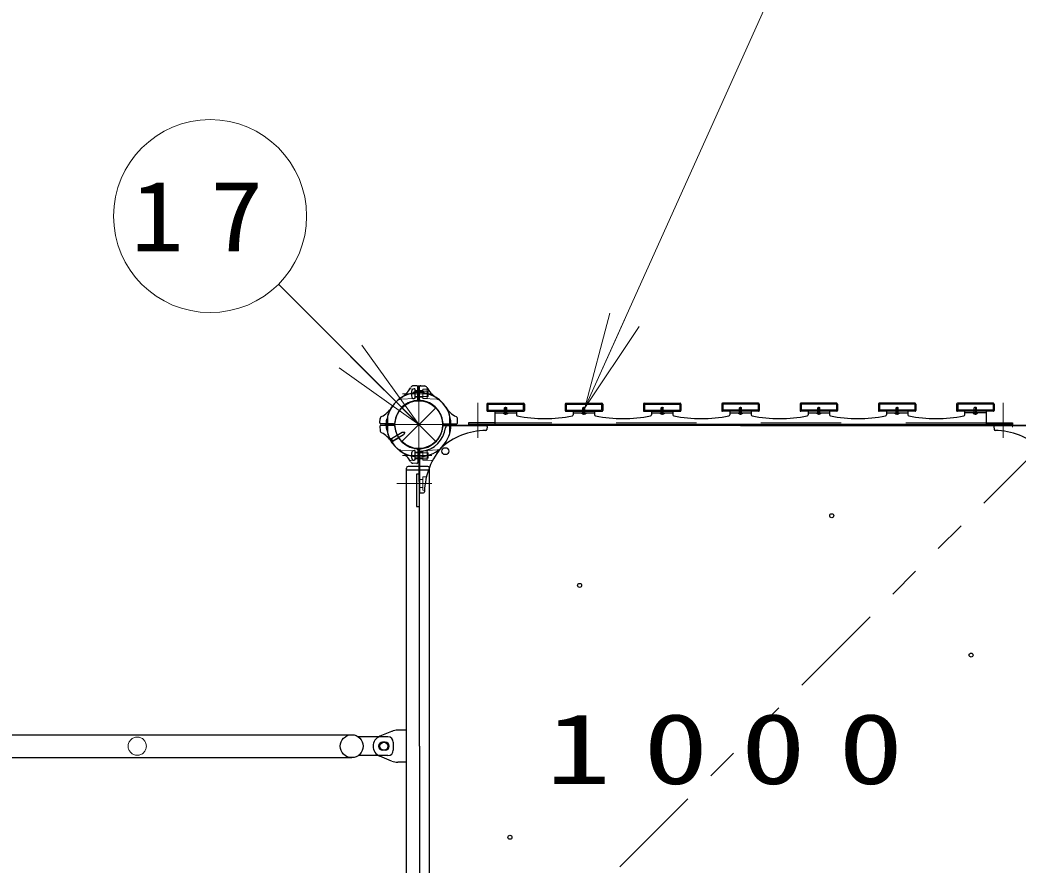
# Model space of a CAD drawing. Units: millimetres on the paper. Extents: x -385 to 0, y -594 to 267.
# Drawn here: x -160.41 to -129.39, y 91.41 to 117.69 of the extents above; entities that cross this region are included whole.
import ezdxf

# ---------------------------------------------------------------- set-up
doc = ezdxf.new("R2010")
doc.units = ezdxf.units.MM
for name, pattern in [('USER1', [4.5, 2.5, -2]), ('USER2', [6, 3, -1, 1, -1]), ('USER3', [8, 3, -1, 1, -1, 1, -1])]:
    doc.linetypes.add(name, pattern=pattern)
doc.layers.add('1_60', color=2, linetype='Continuous', lineweight=25)
doc.styles.add('ＭＳ ゴシック', font='')
doc.styles.get('ＭＳ ゴシック').set_extended_font_data('MS Gothic')

msp = doc.modelspace()

# ---------------------------------------------------------------- linework, layer by layer
at = {"layer": '1_60', "color": 7, "lineweight": 13}
for p, q in [((-142.852, 105.636), (-137.199, 118.204)), ((-148.014, 105.11), (-152.378, 109.473)), ((-142.852, 105.636), (-142.077, 108.577)), ((-142.852, 105.636), (-141.621, 108.372)), ((-141.165, 108.166), (-142.852, 105.636)), ((-149.782, 107.585), (-148.014, 105.11)), ((-148.014, 105.11), (-150.136, 107.231)), ((-148.014, 105.11), (-150.489, 106.878))]:
    msp.add_line(p, q, dxfattribs=at)
at = {"layer": '1_60', "linetype": 'USER1', "lineweight": 13}
for p, q in [((-148.147, 106.214), (-148.265, 106.221)), ((-148.139, 105.93), (-148.139, 106.206)), ((-148.039, 106.168), (-148.139, 106.168)), ((-147.989, 106.168), (-147.889, 106.168)), ((-147.889, 105.93), (-147.889, 106.206)), ((-147.882, 106.214), (-147.764, 106.221)), ((-148.147, 105.922), (-148.576, 105.899)), ((-148.039, 105.968), (-148.139, 105.968)), ((-147.989, 105.968), (-147.889, 105.968)), ((-147.882, 105.922), (-147.452, 105.899)), ((-148.147, 104.298), (-148.576, 104.32)), ((-148.139, 104.289), (-148.139, 104.014)), ((-148.039, 104.251), (-148.139, 104.251)), ((-147.989, 104.251), (-147.889, 104.251)), ((-147.889, 104.289), (-147.889, 104.014)), ((-147.882, 104.298), (-147.443, 104.321)), ((-148.147, 104.005), (-148.265, 103.999)), ((-148.039, 104.051), (-148.139, 104.051)), ((-147.989, 104.051), (-147.889, 104.051)), ((-147.882, 104.005), (-147.613, 103.991)), ((-147.889, 103.401), (-147.989, 103.401)), ((-147.889, 103.477), (-147.889, 103.076)), ((-147.882, 103.485), (-147.788, 103.49)), ((-147.889, 103.151), (-147.989, 103.151)), ((-147.883, 103.068), (-147.851, 103.066))]:
    msp.add_line(p, q, dxfattribs=at)
at = {"layer": '1_60', "color": 7}
for p, q in [((-148.239, 106.135), (-148.239, 106.001)), ((-148.182, 106.096), (-148.182, 106.099)), ((-148.139, 106.218), (-148.156, 106.218)), ((-148.139, 106.218), (-148.139, 105.918)), ((-147.848, 106.096), (-147.848, 106.099)), ((-148.139, 105.918), (-148.156, 105.918)), ((-149, 105.276), (-149.003, 105.276)), ((-149, 104.943), (-149.003, 104.943)), ((-148.531, 104.86), (-148.865, 104.667)), ((-148.447, 104.86), (-148.531, 104.86)), ((-148.447, 104.86), (-148.489, 104.788)), ((-148.839, 104.538), (-148.922, 104.682)), ((-148.865, 104.667), (-148.922, 104.682)), ((-148.824, 104.595), (-148.865, 104.667)), ((-148.839, 104.538), (-148.824, 104.595)), ((-148.489, 104.788), (-148.824, 104.595)), ((-148.139, 104.301), (-148.156, 104.301)), ((-148.139, 104.301), (-148.139, 104.001)), ((-148.239, 104.218), (-148.239, 104.085)), ((-148.139, 104.001), (-148.156, 104.001)), ((-148.395, 86.459), (-148.395, 103.76)), ((-147.684, 103.693), (-148.395, 103.693)), ((-147.734, 103.81), (-148.345, 103.81)), ((-147.684, 86.459), (-147.684, 103.76)), ((-148.089, 103.568), (-148.089, 102.568)), ((-147.989, 103.568), (-148.089, 103.568)), ((-147.989, 102.568), (-147.989, 103.568)), ((-148.089, 102.568), (-147.989, 102.568)), ((-148.857, 95.571), (-149.226, 95.417)), ((-148.395, 95.61), (-148.664, 95.61)), ((-176.764, 95.466), (-150.097, 95.466)), ((-149.056, 95.235), (-149.139, 95.235)), ((-149.056, 94.985), (-149.139, 94.985)), ((-176.764, 94.754), (-150.097, 94.754)), ((-148.857, 94.648), (-149.226, 94.802)), ((-148.395, 94.61), (-148.664, 94.61))]:
    msp.add_line(p, q, dxfattribs=at)
at = {"layer": '1_60'}
for p, q in [((-148.074, 106.317), (-148.205, 106.312)), ((-148.039, 105.891), (-148.039, 106.284)), ((-147.989, 105.891), (-147.989, 106.284)), ((-147.955, 106.317), (-147.834, 106.313)), ((-149.222, 105.169), (-149.218, 105.3)), ((-146.808, 105.169), (-146.812, 105.29)), ((-149.222, 105.05), (-149.218, 104.929)), ((-148.796, 105.135), (-149.189, 105.135)), ((-148.796, 105.085), (-149.189, 105.085)), ((-147.234, 105.135), (-146.841, 105.135)), ((-147.234, 105.085), (-145.924, 105.085)), ((-145.891, 105.05), (-145.895, 104.962)), ((-130.139, 105.05), (-130.134, 104.962)), ((-128.796, 105.085), (-130.105, 105.085)), ((-148.039, 104.329), (-148.039, 103.936)), ((-147.989, 104.329), (-147.989, 103.019)), ((-148.074, 103.903), (-148.195, 103.907)), ((-147.954, 102.986), (-147.867, 102.99))]:
    msp.add_line(p, q, dxfattribs=at)
at = {"layer": '1_60', "color": 7, "linetype": 'USER1', "lineweight": 13}
for p, q in [((-147.723, 106.151), (-148.139, 106.151)), ((-147.889, 106.21), (-147.756, 106.21)), ((-147.756, 105.926), (-147.756, 106.21)), ((-147.723, 105.985), (-147.723, 106.151)), ((-147.723, 105.985), (-148.139, 105.985)), ((-147.889, 105.926), (-147.756, 105.926)), ((-148.87, 104.674), (-148.921, 104.687)), ((-148.688, 104.779), (-148.87, 104.674)), ((-148.82, 104.587), (-148.87, 104.674)), ((-148.82, 104.587), (-148.833, 104.536)), ((-148.638, 104.692), (-148.82, 104.587)), ((-147.723, 104.235), (-148.139, 104.235)), ((-147.889, 104.293), (-147.756, 104.293)), ((-147.756, 104.293), (-147.756, 104.01)), ((-147.723, 104.068), (-147.723, 104.235)), ((-147.723, 104.068), (-148.139, 104.068)), ((-147.889, 104.01), (-147.756, 104.01))]:
    msp.add_line(p, q, dxfattribs=at)
at = {"layer": '1_60', "color": 7, "linetype": 'USER2', "lineweight": 13}
for p, q in [((-148.014, 106.341), (-148.014, 102.526)), ((-148.516, 106.068), (-147.608, 106.068)), ((-148.015, 106.019), (-148.015, 104.201)), ((-148.015, 104.36), (-148.015, 105.86)), ((-146.182, 104.704), (-146.182, 105.789)), ((-129.848, 104.704), (-129.848, 105.789)), ((-145.315, 105.416), (-145.315, 105.664)), ((-142.882, 105.416), (-142.882, 105.664)), ((-140.448, 105.416), (-140.448, 105.664)), ((-138.015, 105.416), (-138.015, 105.664)), ((-135.581, 105.416), (-135.581, 105.664)), ((-133.148, 105.416), (-133.148, 105.664)), ((-130.715, 105.416), (-130.715, 105.664)), ((-148.973, 105.442), (-148.973, 104.778)), ((-147.057, 105.442), (-147.057, 104.778)), ((-146.951, 105.11), (-149.071, 105.11)), ((-148.765, 105.11), (-147.265, 105.11)), ((-148.516, 104.151), (-147.608, 104.151)), ((-147.608, 103.276), (-148.694, 103.276))]:
    msp.add_line(p, q, dxfattribs=at)
at = {"layer": '1_60', "color": 4, "lineweight": 13}
for p, q in [((-148.539, 105.635), (-147.489, 104.585)), ((-148.539, 104.585), (-147.489, 105.635))]:
    msp.add_line(p, q, dxfattribs=at)
at = {"layer": '1_60', "color": 190, "linetype": 'USER2', "lineweight": 13}
for p, q in [((-146.182, 104.729), (-146.182, 105.483)), ((-129.848, 104.729), (-129.848, 105.483))]:
    msp.add_line(p, q, dxfattribs=at)
at = {"layer": '1_60', "color": 40}
for p, q in [((-145.898, 105.751), (-145.898, 105.551)), ((-145.873, 105.776), (-144.757, 105.776)), ((-145.873, 105.526), (-144.757, 105.526)), ((-145.863, 105.741), (-145.863, 105.561)), ((-145.863, 105.741), (-144.767, 105.741)), ((-145.863, 105.561), (-144.767, 105.561)), ((-144.767, 105.741), (-144.767, 105.561)), ((-144.732, 105.751), (-144.732, 105.551)), ((-143.465, 105.751), (-143.465, 105.551)), ((-143.44, 105.776), (-142.323, 105.776)), ((-143.44, 105.526), (-142.323, 105.526)), ((-143.43, 105.741), (-143.43, 105.561)), ((-143.43, 105.741), (-142.333, 105.741)), ((-143.43, 105.561), (-142.333, 105.561)), ((-142.333, 105.741), (-142.333, 105.561)), ((-142.298, 105.751), (-142.298, 105.551)), ((-141.032, 105.751), (-141.032, 105.551)), ((-141.007, 105.776), (-139.89, 105.776)), ((-141.007, 105.526), (-139.89, 105.526)), ((-140.997, 105.741), (-140.997, 105.561)), ((-140.997, 105.741), (-139.9, 105.741)), ((-140.997, 105.561), (-139.9, 105.561)), ((-139.9, 105.741), (-139.9, 105.561)), ((-139.865, 105.751), (-139.865, 105.551)), ((-138.598, 105.751), (-138.598, 105.551)), ((-137.456, 105.776), (-138.573, 105.776)), ((-137.456, 105.526), (-138.573, 105.526)), ((-138.563, 105.741), (-138.563, 105.561)), ((-137.466, 105.741), (-138.563, 105.741)), ((-137.466, 105.561), (-138.563, 105.561)), ((-137.466, 105.741), (-137.466, 105.561)), ((-137.431, 105.751), (-137.431, 105.551)), ((-136.165, 105.751), (-136.165, 105.551)), ((-135.023, 105.776), (-136.14, 105.776)), ((-135.023, 105.526), (-136.14, 105.526)), ((-136.13, 105.741), (-136.13, 105.561)), ((-135.033, 105.741), (-136.13, 105.741)), ((-135.033, 105.561), (-136.13, 105.561)), ((-135.033, 105.741), (-135.033, 105.561)), ((-134.998, 105.751), (-134.998, 105.551)), ((-133.731, 105.751), (-133.731, 105.551)), ((-132.59, 105.776), (-133.706, 105.776)), ((-132.59, 105.526), (-133.706, 105.526)), ((-133.696, 105.741), (-133.696, 105.561)), ((-132.6, 105.741), (-133.696, 105.741)), ((-132.6, 105.561), (-133.696, 105.561)), ((-132.6, 105.741), (-132.6, 105.561)), ((-132.565, 105.751), (-132.565, 105.551)), ((-131.298, 105.751), (-131.298, 105.551)), ((-130.156, 105.776), (-131.273, 105.776)), ((-130.156, 105.526), (-131.273, 105.526)), ((-131.263, 105.741), (-131.263, 105.561)), ((-130.166, 105.741), (-131.263, 105.741)), ((-130.166, 105.561), (-131.263, 105.561)), ((-130.166, 105.741), (-130.166, 105.561)), ((-130.131, 105.751), (-130.131, 105.551))]:
    msp.add_line(p, q, dxfattribs=at)
at = {"layer": '1_60', "color": 190}
for p, q in [((-145.648, 105.526), (-145.648, 105.11)), ((-145.648, 105.473), (-144.982, 105.473)), ((-144.982, 105.526), (-144.982, 105.417)), ((-143.215, 105.526), (-143.215, 105.417)), ((-143.215, 105.473), (-142.548, 105.473)), ((-142.548, 105.526), (-142.548, 105.417)), ((-140.782, 105.526), (-140.782, 105.417)), ((-140.782, 105.473), (-140.115, 105.473)), ((-140.115, 105.526), (-140.115, 105.417)), ((-138.348, 105.526), (-138.348, 105.417)), ((-138.348, 105.473), (-137.681, 105.473)), ((-137.681, 105.526), (-137.681, 105.417)), ((-135.915, 105.526), (-135.915, 105.417)), ((-135.915, 105.473), (-135.248, 105.473)), ((-135.248, 105.526), (-135.248, 105.417)), ((-133.481, 105.526), (-133.481, 105.417)), ((-133.481, 105.473), (-132.815, 105.473)), ((-132.815, 105.526), (-132.815, 105.417)), ((-131.048, 105.526), (-131.048, 105.417)), ((-130.381, 105.473), (-131.048, 105.473)), ((-130.381, 105.526), (-130.381, 105.11)), ((-146.473, 105.163), (-146.473, 105.11)), ((-145.648, 105.163), (-146.473, 105.163)), ((-130.381, 105.163), (-129.556, 105.163)), ((-129.556, 105.163), (-129.556, 105.11)), ((-129.556, 105.11), (-146.473, 105.11))]:
    msp.add_line(p, q, dxfattribs=at)
at = {"layer": '1_60', "color": 131}
for p, q in [((-145.382, 105.473), (-145.248, 105.473)), ((-145.382, 105.465), (-145.382, 105.473)), ((-145.34, 105.64), (-145.348, 105.631)), ((-145.348, 105.473), (-145.348, 105.631)), ((-145.34, 105.64), (-145.29, 105.64)), ((-145.29, 105.64), (-145.282, 105.631)), ((-145.282, 105.473), (-145.282, 105.631)), ((-145.248, 105.465), (-145.248, 105.473)), ((-142.948, 105.473), (-142.815, 105.473)), ((-142.948, 105.465), (-142.948, 105.473)), ((-142.907, 105.64), (-142.915, 105.631)), ((-142.915, 105.473), (-142.915, 105.631)), ((-142.907, 105.64), (-142.857, 105.64)), ((-142.857, 105.64), (-142.848, 105.631)), ((-142.848, 105.473), (-142.848, 105.631)), ((-142.815, 105.465), (-142.815, 105.473)), ((-140.515, 105.473), (-140.382, 105.473)), ((-140.515, 105.465), (-140.515, 105.473)), ((-140.473, 105.64), (-140.482, 105.631)), ((-140.482, 105.473), (-140.482, 105.631)), ((-140.473, 105.64), (-140.423, 105.64)), ((-140.423, 105.64), (-140.415, 105.631)), ((-140.415, 105.473), (-140.415, 105.631)), ((-140.382, 105.465), (-140.382, 105.473)), ((-138.081, 105.473), (-137.948, 105.473)), ((-138.081, 105.465), (-138.081, 105.473)), ((-138.04, 105.64), (-138.048, 105.631)), ((-138.048, 105.473), (-138.048, 105.631)), ((-138.04, 105.64), (-137.99, 105.64)), ((-137.99, 105.64), (-137.981, 105.631)), ((-137.981, 105.473), (-137.981, 105.631)), ((-137.948, 105.465), (-137.948, 105.473)), ((-135.648, 105.473), (-135.515, 105.473)), ((-135.648, 105.465), (-135.648, 105.473)), ((-135.606, 105.64), (-135.615, 105.631)), ((-135.615, 105.473), (-135.615, 105.631)), ((-135.606, 105.64), (-135.556, 105.64)), ((-135.556, 105.64), (-135.548, 105.631)), ((-135.548, 105.473), (-135.548, 105.631)), ((-135.515, 105.465), (-135.515, 105.473)), ((-133.215, 105.473), (-133.081, 105.473)), ((-133.215, 105.465), (-133.215, 105.473)), ((-133.173, 105.64), (-133.181, 105.631)), ((-133.181, 105.473), (-133.181, 105.631)), ((-133.173, 105.64), (-133.123, 105.64)), ((-133.123, 105.64), (-133.115, 105.631)), ((-133.115, 105.473), (-133.115, 105.631)), ((-133.081, 105.465), (-133.081, 105.473)), ((-130.648, 105.473), (-130.781, 105.473)), ((-130.781, 105.465), (-130.781, 105.473)), ((-130.74, 105.64), (-130.748, 105.631)), ((-130.748, 105.473), (-130.748, 105.631)), ((-130.69, 105.64), (-130.74, 105.64)), ((-130.69, 105.64), (-130.681, 105.631)), ((-130.681, 105.473), (-130.681, 105.631)), ((-130.648, 105.465), (-130.648, 105.473)), ((-145.382, 105.465), (-145.248, 105.465)), ((-142.948, 105.465), (-142.815, 105.465)), ((-140.515, 105.465), (-140.382, 105.465)), ((-138.081, 105.465), (-137.948, 105.465)), ((-135.648, 105.465), (-135.515, 105.465)), ((-133.215, 105.465), (-133.081, 105.465)), ((-130.648, 105.465), (-130.781, 105.465)), ((-138.014, 105.085), (-147.104, 105.085)), ((-138.014, 105.085), (-128.924, 105.085)), ((-147.989, 95.11), (-147.989, 104.2)), ((-147.989, 95.11), (-147.989, 86.02))]:
    msp.add_line(p, q, dxfattribs=at)
at = {"layer": '1_60', "color": 190, "linetype": 'USER1', "lineweight": 13}
msp.add_line((-130.381, 105.163), (-145.648, 105.163), dxfattribs=at)
at = {"layer": '1_60', "color": 131, "linetype": 'USER1', "lineweight": 13}
msp.add_line((-129.556, 105.085), (-129.556, 105.031), dxfattribs=at)
at = {"layer": '1_60', "color": 131, "linetype": 'USER3', "lineweight": 13}
msp.add_line((-147.425, 85.699), (-128.603, 104.521), dxfattribs=at)
at = {"layer": '1_60', "color": 4}
for p, q in [((-148.972, 95.401), (-149.893, 95.401)), ((-148.806, 95.235), (-148.806, 94.985)), ((-148.972, 94.818), (-149.893, 94.818))]:
    msp.add_line(p, q, dxfattribs=at)
at = {"layer": '1_60', "color": 7, "lineweight": 13}
msp.add_circle((-154.499, 111.594), 3, dxfattribs=at)
at = {"layer": '1_60', "color": 7}
for centre, radius in [((-148.014, 105.11), 0.743), ((-147.189, 104.285), 0.108), ((-130.847, 97.943), 0.0625), ((-150.097, 95.11), 0.356), ((-149.098, 95.11), 0.125)]:
    msp.add_circle(centre, radius, dxfattribs=at)
at = {"layer": '1_60', "color": 4, "lineweight": 13}
msp.add_circle((-148.014, 105.11), 0.743, dxfattribs=at)
at = {"layer": '1_60', "color": 131}
for centre, radius in [((-147.189, 104.285), 0.108), ((-135.181, 102.277), 0.0625), ((-143.014, 100.11), 0.0625), ((-145.181, 92.277), 0.0625)]:
    msp.add_circle(centre, radius, dxfattribs=at)
at = {"layer": '1_60', "color": 7, "linetype": 'USER1', "lineweight": 13}
msp.add_circle((-156.764, 95.11), 0.283, dxfattribs=at)
at = {"layer": '1_60'}
for centre, radius, start, end in [((-148.015, 105.11), 1, 90, 147.2728), ((-149.006, 106.652), 0.833, 302.7272, 332.5412), ((-148.192, 106.229), 0.0833, 92, 152.5412), ((-148.073, 106.284), 0.0333, 0, 92), ((-148.015, 105.11), 1, 32.7272, 90), ((-147.956, 106.284), 0.0333, 88, 180), ((-147.837, 106.229), 0.0833, 27.4588, 88), ((-147.837, 106.229), 0.0833, 27.4588, 88), ((-147.023, 106.652), 0.833, 207.4588, 237.2728), ((-148.014, 105.11), 1, 122.7272, 180), ((-148.014, 105.11), 0.75, 94.2707, 180), ((-148.015, 105.11), 0.75, 90, 175.7293), ((-148.073, 105.891), 0.0333, 274.2707, 0), ((-148.015, 105.11), 0.75, 4.2707, 90), ((-147.956, 105.891), 0.0333, 180, 265.7293), ((-148.014, 105.11), 0.75, 0, 85.7293), ((-148.014, 105.11), 1, 0, 57.2728), ((-149.557, 106.101), 0.833, 297.4588, 327.2728), ((-146.473, 106.101), 0.833, 212.7272, 242.5412), ((-149.189, 105.168), 0.0333, 178, 270), ((-149.135, 105.288), 0.0833, 117.4588, 178), ((-148.796, 105.168), 0.0333, 270, 355.7293), ((-147.234, 105.168), 0.0333, 184.2707, 270), ((-146.895, 105.288), 0.0833, 2, 62.5412), ((-146.841, 105.168), 0.0333, 270, 2), ((-149.189, 105.051), 0.0333, 90, 182), ((-149.135, 104.932), 0.0833, 182, 242.5412), ((-149.135, 104.932), 0.0833, 182, 242.5412), ((-149.557, 104.119), 0.833, 32.7272, 62.5412), ((-148.014, 105.11), 1, 180, 237.2728), ((-148.796, 105.051), 0.0333, 4.2707, 90), ((-148.014, 105.11), 0.75, 180, 265.7293), ((-148.015, 105.11), 0.75, 184.2707, 270), ((-148.015, 105.11), 0.75, 270, 355.7293), ((-148.014, 105.11), 0.75, 274.2707, 0), ((-145.887, 102.765), 2.167, 91.0841, 132.2172), ((-148.014, 105.11), 1, 317.7828, 0), ((-147.234, 105.051), 0.0333, 90, 175.7293), ((-145.929, 104.964), 0.0333, 271.0842, 357), ((-145.924, 105.051), 0.0333, 357, 90), ((-130.105, 105.051), 0.0333, 90, 183), ((-130.101, 104.964), 0.0333, 183, 268.9158), ((-130.142, 102.765), 2.167, 47.7828, 88.9159), ((-148.015, 105.11), 1, 212.7272, 270), ((-149.006, 103.567), 0.833, 27.4588, 57.2728), ((-148.073, 104.329), 0.0333, 0, 85.7293), ((-148.015, 105.11), 1, 270, 312.2172), ((-147.956, 104.329), 0.0333, 94.2707, 180), ((-145.669, 102.982), 2.167, 137.7828, 178.9159), ((-148.192, 103.99), 0.0833, 207.4588, 268), ((-148.073, 103.936), 0.0333, 268, 0), ((-147.956, 103.019), 0.0333, 180, 273), ((-147.869, 103.024), 0.0333, 273, 358.9158)]:
    msp.add_arc(centre, radius, start, end, dxfattribs=at)
at = {"layer": '1_60', "linetype": 'USER1', "lineweight": 13}
for centre, radius, start, end in [((-148.264, 106.237), 0.0167, 150.7809, 267), ((-148.148, 106.206), 0.0083, 0, 87), ((-147.881, 106.206), 0.0083, 93, 180), ((-147.765, 106.237), 0.0167, 273, 29.2191), ((-148.568, 105.733), 0.167, 93, 131.6006), ((-148.148, 105.93), 0.0083, 273, 0), ((-147.881, 105.93), 0.0083, 180, 267), ((-147.461, 105.733), 0.167, 48.3994, 87), ((-148.568, 104.487), 0.167, 228.3994, 267), ((-148.148, 104.289), 0.0083, 0, 87), ((-147.881, 104.289), 0.0083, 93, 180), ((-147.452, 104.487), 0.167, 273, 319.8301), ((-148.264, 103.982), 0.0167, 93, 209.2191), ((-148.148, 104.014), 0.0083, 273, 0), ((-147.881, 104.014), 0.0083, 180, 267), ((-147.614, 103.974), 0.0167, 332.9614, 87), ((-147.881, 103.477), 0.0083, 93, 180), ((-147.789, 103.507), 0.0167, 273, 346.0919), ((-147.881, 103.076), 0.0083, 180, 267), ((-147.851, 103.049), 0.0167, 358.229, 87)]:
    msp.add_arc(centre, radius, start, end, dxfattribs=at)
at = {"layer": '1_60', "color": 7}
for centre, radius, start, end in [((-148.156, 106.135), 0.0833, 90, 180), ((-148.165, 106.099), 0.0167, 98.6269, 180), ((-148.015, 105.11), 1.017, 90, 98.6269), ((-148.015, 105.11), 1.017, 81.3731, 90), ((-147.865, 106.099), 0.0167, 0, 81.3731), ((-148.156, 106.001), 0.0833, 180, 270), ((-148.014, 105.11), 1.017, 171.3731, 180), ((-149.003, 105.26), 0.0167, 90, 171.3731), ((-148.014, 105.11), 1.017, 180, 188.6269), ((-149.003, 104.96), 0.0167, 188.6269, 270), ((-148.156, 104.218), 0.0833, 90, 180), ((-148.156, 104.085), 0.0833, 180, 270), ((-148.345, 103.76), 0.05, 90, 180), ((-147.734, 103.76), 0.05, 0, 90), ((-148.664, 95.11), 0.5, 90, 112.6199), ((-149.098, 95.11), 0.333, 112.6199, 247.3801), ((-149.139, 95.11), 0.125, 90, 270), ((-149.056, 95.11), 0.125, 270, 90), ((-148.664, 95.11), 0.5, 247.3801, 270)]:
    msp.add_arc(centre, radius, start, end, dxfattribs=at)
at = {"layer": '1_60', "color": 40}
for centre, start, end in [((-145.873, 105.751), 90, 180), ((-145.873, 105.551), 180, 270), ((-144.757, 105.751), 0, 90), ((-144.757, 105.551), 270, 0), ((-143.44, 105.751), 90, 180), ((-143.44, 105.551), 180, 270), ((-142.323, 105.751), 0, 90), ((-142.323, 105.551), 270, 0), ((-141.007, 105.751), 90, 180), ((-141.007, 105.551), 180, 270), ((-139.89, 105.751), 0, 90), ((-139.89, 105.551), 270, 0), ((-138.573, 105.751), 90, 180), ((-138.573, 105.551), 180, 270), ((-137.456, 105.751), 0, 90), ((-137.456, 105.551), 270, 0), ((-136.14, 105.751), 90, 180), ((-136.14, 105.551), 180, 270), ((-135.023, 105.751), 0, 90), ((-135.023, 105.551), 270, 0), ((-133.706, 105.751), 90, 180), ((-133.706, 105.551), 180, 270), ((-132.59, 105.751), 0, 90), ((-132.59, 105.551), 270, 0), ((-131.273, 105.751), 90, 180), ((-131.273, 105.551), 180, 270), ((-130.156, 105.751), 0, 90), ((-130.156, 105.551), 270, 0)]:
    msp.add_arc(centre, 0.025, start, end, dxfattribs=at)
at = {"layer": '1_60', "color": 131}
for centre, radius, start, end in [((-145.315, 105.54), 0.101, 228.5083, 311.4917), ((-142.882, 105.54), 0.101, 228.5083, 311.4917), ((-140.448, 105.54), 0.101, 228.5083, 311.4917), ((-138.015, 105.54), 0.101, 228.5083, 311.4917), ((-135.581, 105.54), 0.101, 228.5083, 311.4917), ((-133.148, 105.54), 0.101, 228.5083, 311.4917), ((-130.715, 105.54), 0.101, 228.5083, 311.4917), ((-148.014, 105.11), 0.833, 276.7872, 353.2128), ((-147.104, 105.002), 0.0833, 90, 173.2128), ((-147.906, 104.2), 0.0833, 96.7872, 180)]:
    msp.add_arc(centre, radius, start, end, dxfattribs=at)
at = {"layer": '1_60', "color": 190}
for centre, radius, start, end in [((-144.948, 105.417), 0.0333, 180, 258.3051), ((-144.098, 109.523), 4.227, 258.3051, 281.6949), ((-143.248, 105.417), 0.0333, 281.6949, 0), ((-142.515, 105.417), 0.0333, 180, 258.3051), ((-141.665, 109.523), 4.227, 258.3051, 281.6949), ((-140.815, 105.417), 0.0333, 281.6949, 0), ((-140.082, 105.417), 0.0333, 180, 258.3051), ((-139.231, 109.523), 4.227, 258.3051, 281.6949), ((-138.381, 105.417), 0.0333, 281.6949, 0), ((-137.648, 105.417), 0.0333, 180, 258.3051), ((-136.798, 109.523), 4.227, 258.3051, 281.6949), ((-135.948, 105.417), 0.0333, 281.6949, 0), ((-135.215, 105.417), 0.0333, 180, 258.3051), ((-134.365, 109.523), 4.227, 258.3051, 281.6949), ((-133.515, 105.417), 0.0333, 281.6949, 0), ((-132.781, 105.417), 0.0333, 180, 258.3051), ((-131.931, 109.523), 4.227, 258.3051, 281.6949), ((-131.081, 105.417), 0.0333, 281.6949, 0)]:
    msp.add_arc(centre, radius, start, end, dxfattribs=at)
at = {"layer": '1_60', "color": 4}
for centre, start, end in [((-148.972, 95.235), 0, 90), ((-148.972, 94.985), 270, 0)]:
    msp.add_arc(centre, 0.167, start, end, dxfattribs=at)

# ---------------------------------------------------------------- texts
at = {"layer": '1_60', "color": 7, "char_height": 2.199, "style": 'ＭＳ ゴシック'}
for s, insert, attachment_point in [('\\T1.5;\\W1.1;17', (-154.499, 111.594), 5), ('\\T1.5;\\W1.35;1000', (-144.064, 95.015), 4)]:
    msp.add_mtext(s, dxfattribs=dict(at, insert=insert, attachment_point=attachment_point))

doc.saveas('drawing.dxf')
